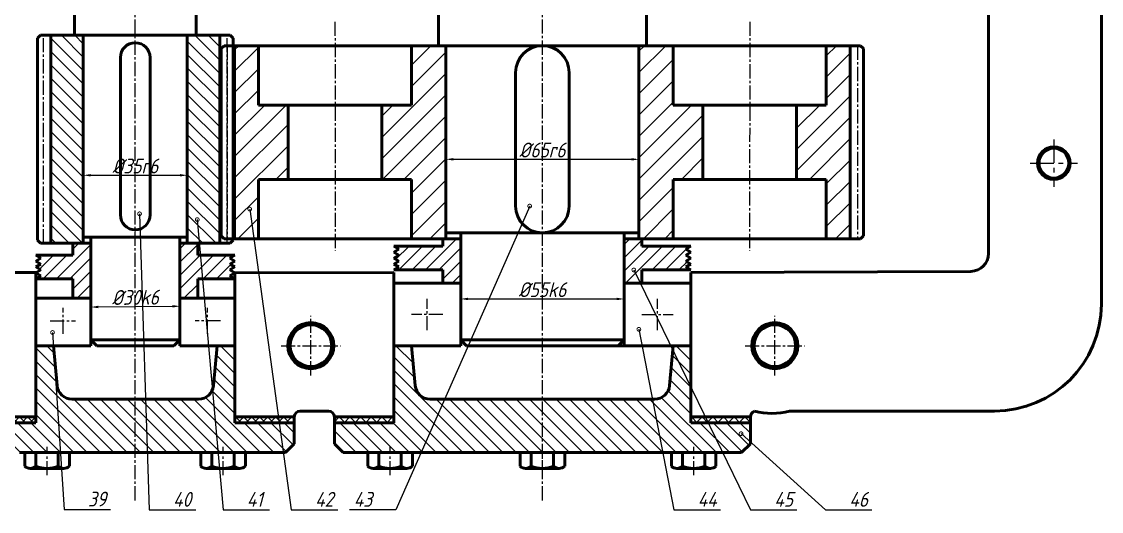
# Model space of a CAD drawing. Header units: millimetres. Extents: x 0 to 3756, y 0 to 2107.
# Drawn here: x 2728.8 to 3092.2, y 1250.8 to 1415.7 of the extents above; entities that cross this region are included whole.
import ezdxf
from ezdxf import colors
from ezdxf.entities.mleader import LeaderData, LeaderLine
from ezdxf.math import Vec2, Vec3

# ---------------------------------------------------------------- set-up
doc = ezdxf.new("R2010")
doc.units = ezdxf.units.MM
doc.header["$LTSCALE"] = 0.25
doc.linetypes.add('CENTER', pattern=[50.8, 31.75, -6.35, 6.35, -6.35])
doc.linetypes.add('CENTER2', pattern=[28.575, 19.05, -3.175, 3.175, -3.175])
for name, color, linetype, lineweight in [('中心线', 7, 'CENTER', 25), ('点划线', 7, 'CENTER2', 25), ('粗实线', 7, 'Continuous', 50), ('细实线', 7, 'Continuous', 25)]:
    doc.layers.add(name, color=color, linetype=linetype, lineweight=lineweight)
doc.styles.add('gbeitc', font='gbeitc.shx', dxfattribs={"height": 5, "bigfont": 'gbcbig.shx'})
doc.dimstyles.new('ISO-25', dxfattribs={"dimtxt": 5, "dimasz": 2.1875, "dimexe": 1.25, "dimexo": 0.625, "dimtad": 1, "dimtoh": 1, "dimdec": 3, "dimdsep": 46, "dimtxsty": 'gbeitc', "dimcen": 2.5, "dimadec": 0, "dimazin": 0, "dimtfac": 1, "dimtdec": 3, "dimtmove": 0, "dimatfit": 3, "dimfxl": 1, "dimarcsym": 0})

# ---------------------------------------------------------------- blocks, each defined once
blk = doc.blocks.new('*D49')
at = {"layer": 'Defpoints', "color": 0, "transparency": 16777216}
for p in [(2936.59, 1369.33), (2871.59, 1344.58), (2936.59, 1344.58)]:
    blk.add_point(p, dxfattribs=at)
at = {"layer": '细实线', "color": 0, "lineweight": -2, "transparency": 16777216}
for p, q in [((2871.59, 1345.21), (2871.59, 1370.58)), ((2936.59, 1345.21), (2936.59, 1370.58)), ((2874.09, 1369.33), (2934.09, 1369.33))]:
    blk.add_line(p, q, dxfattribs=at)
at = {"layer": '细实线', "color": 0, "transparency": 16777216}
for points in [[(2874.09, 1369.74), (2874.09, 1368.91), (2871.59, 1369.33)], [(2934.09, 1369.74), (2934.09, 1368.91), (2936.59, 1369.33)]]:
    blk.add_solid(points, dxfattribs=at)
at = {"layer": '细实线', "color": 0, "transparency": 16777216, "insert": (2904.09, 1372.45), "char_height": 5, "attachment_point": 5, "style": 'gbeitc'}
blk.add_mtext('%%C65r6', dxfattribs=at)
blk = doc.blocks.new('*D50')
at = {"layer": 'Defpoints', "color": 0, "transparency": 16777216}
for p in [(2876.59, 1327.58), (2931.59, 1327.58), (2931.59, 1322.31)]:
    blk.add_point(p, dxfattribs=at)
at = {"layer": '细实线', "color": 0, "lineweight": -2, "transparency": 16777216}
for p, q in [((2876.59, 1326.96), (2876.59, 1321.06)), ((2931.59, 1326.96), (2931.59, 1321.06)), ((2879.09, 1322.31), (2929.09, 1322.31))]:
    blk.add_line(p, q, dxfattribs=at)
at = {"layer": '细实线', "color": 0, "transparency": 16777216}
for points in [[(2879.09, 1322.73), (2879.09, 1321.9), (2876.59, 1322.31)], [(2929.09, 1322.73), (2929.09, 1321.9), (2931.59, 1322.31)]]:
    blk.add_solid(points, dxfattribs=at)
at = {"layer": '细实线', "color": 0, "transparency": 16777216, "insert": (2904.09, 1325.44), "char_height": 5, "attachment_point": 5, "style": 'gbeitc'}
blk.add_mtext('%%C55k6', dxfattribs=at)
blk = doc.blocks.new('*D51')
at = {"layer": 'Defpoints', "color": 0, "transparency": 16777216}
for p in [(2752.09, 1322.31), (2782.09, 1322.58), (2782.12, 1319.86)]:
    blk.add_point(p, dxfattribs=at)
at = {"layer": '细实线', "color": 0, "lineweight": -2, "transparency": 16777216}
for p, q in [((2752.1, 1321.69), (2752.13, 1318.34)), ((2754.62, 1319.61), (2779.62, 1319.84)), ((2782.1, 1321.96), (2782.13, 1318.61))]:
    blk.add_line(p, q, dxfattribs=at)
at = {"layer": '细实线', "color": 0, "transparency": 16777216}
for points in [[(2754.61, 1320.03), (2754.62, 1319.2), (2752.12, 1319.59)], [(2779.61, 1320.26), (2779.62, 1319.42), (2782.12, 1319.86)]]:
    blk.add_solid(points, dxfattribs=at)
at = {"layer": '细实线', "color": 0, "transparency": 16777216, "insert": (2767.09, 1322.85), "char_height": 5, "attachment_point": 5, "rotation": 0.5183, "style": 'gbeitc'}
blk.add_mtext('%%C30k6', dxfattribs=at)
blk = doc.blocks.new('*D52')
at = {"layer": 'Defpoints', "color": 0, "transparency": 16777216}
for p in [(2784.59, 1363.95), (2749.59, 1343.08), (2784.59, 1343.08)]:
    blk.add_point(p, dxfattribs=at)
at = {"layer": '细实线', "color": 0, "lineweight": -2, "transparency": 16777216}
for p, q in [((2749.59, 1343.71), (2749.59, 1365.2)), ((2752.09, 1363.95), (2782.09, 1363.95)), ((2784.59, 1343.71), (2784.59, 1365.2))]:
    blk.add_line(p, q, dxfattribs=at)
at = {"layer": '细实线', "color": 0, "transparency": 16777216}
for points in [[(2752.09, 1364.37), (2752.09, 1363.54), (2749.59, 1363.95)], [(2782.09, 1364.37), (2782.09, 1363.54), (2784.59, 1363.95)]]:
    blk.add_solid(points, dxfattribs=at)
at = {"layer": '细实线', "color": 0, "transparency": 16777216, "insert": (2767.09, 1367.08), "char_height": 5, "attachment_point": 5, "style": 'gbeitc'}
blk.add_mtext('%%C35r6', dxfattribs=at)
blk = doc.blocks.new('_DotSmall')
at = {"color": 0, "linetype": 'ByBlock', "const_width": 0.5}
blk.add_lwpolyline([(-0.0625, 0, 1), (0.0625, 0, 1)], format="xyb", close=True, dxfattribs=at)

msp = doc.modelspace()

# ---------------------------------------------------------------- hatches: boundary and pattern name
at = {"layer": '点划线'}
h = msp.add_hatch(dxfattribs=at)
h.set_pattern_fill('ANSI31', color=256, angle=180)
h.set_pattern_definition([(225, (184.815, 277.62), (2.245064, -2.245064), [])])
h.paths.add_polyline_path([(2876.5918, 1342.5847), (2871.5918, 1342.5847), (2870.5918, 1342.5847), (2870.5918, 1340.0847), (2854.0894, 1340.0847), (2855.8194, 1339.0847), (2854.0894, 1338.0847), (2855.8194, 1337.0847), (2854.0894, 1336.0847), (2855.8194, 1335.0847), (2854.0894, 1334.0847), (2855.8194, 1333.0847), (2854.0894, 1332.0847), (2870.5918, 1332.0847), (2870.5918, 1327.5847), (2876.5918, 1327.5847)])
h.paths.add_polyline_path([(2954.0942, 1336.0847), (2952.3642, 1337.0847), (2954.0942, 1338.0847), (2952.3642, 1339.0847), (2954.0942, 1340.0847), (2937.5918, 1340.0847), (2937.5918, 1342.5847), (2936.5918, 1342.5847), (2931.5918, 1342.5847), (2931.5918, 1327.5847), (2937.5918, 1327.5847), (2937.5918, 1332.0847), (2954.0942, 1332.0847), (2952.3642, 1333.0847), (2954.0942, 1334.0847), (2952.3642, 1335.0847)])
h.paths.add_polyline_path([(2876.5918, 1482.0847), (2870.5918, 1482.0847), (2870.5918, 1478.1774), (2854.0712, 1478.1774), (2855.8012, 1477.1774), (2854.0712, 1476.1774), (2855.8012, 1475.1774), (2854.0712, 1474.1774), (2855.8012, 1473.1774), (2854.0712, 1472.1774), (2855.8012, 1471.1774), (2854.0712, 1470.1774), (2870.5918, 1470.1774), (2870.5918, 1461.5847), (2876.5918, 1461.5847)])
h.paths.add_polyline_path([(2952.3823, 1475.1774), (2954.1123, 1476.1774), (2952.3823, 1477.1774), (2954.1123, 1478.1774), (2937.5918, 1478.1774), (2937.5918, 1482.0847), (2931.5918, 1482.0847), (2931.5918, 1461.5847), (2937.5918, 1461.5847), (2937.5918, 1470.1774), (2954.1123, 1470.1774), (2952.3823, 1471.1774), (2954.1123, 1472.1774), (2952.3823, 1473.1774), (2954.1123, 1474.1774)])
at = {"layer": '细实线'}
h = msp.add_hatch(dxfattribs=at)
h.set_pattern_fill('ANSI31', color=256, angle=90)
h.set_pattern_definition([(135, (4085.9597, -1303.758), (-2.245064, -2.245064), [])])
h.paths.add_polyline_path([(2740.7867, 1293.142), (2739.5918, 1306.5847), (2733.5918, 1306.5847), (2733.5918, 1290.5847), (2733.5918, 1282.5847), (2733.5918, 1280.5847), (2713.5918, 1280.5847), (2713.5918, 1273.5847), (2716.5918, 1270.5847), (2719.0918, 1270.5847), (2728.0918, 1270.5847), (2735.5918, 1270.5847), (2737.0649, 1270.5847), (2767.0918, 1270.5847), (2767.0918, 1288.5847), (2745.767, 1288.5847, -0.3884789)])
h.paths.add_polyline_path([(2788.4165, 1288.5847), (2767.0918, 1288.5847), (2767.0918, 1270.5847), (2797.1187, 1270.5847), (2804.6242, 1270.5847), (2806.0918, 1270.5847), (2815.0918, 1270.5847), (2817.5918, 1270.5847), (2820.5918, 1273.5847), (2820.5918, 1280.5847), (2800.5918, 1280.5847), (2800.5918, 1282.5847), (2800.5918, 1290.5847), (2800.5918, 1306.5847), (2794.5918, 1306.5847), (2793.3969, 1293.142, -0.3884789)])
h.paths.add_polyline_path([(2737.0649, 1539.0847), (2729.5593, 1539.0847), (2728.0918, 1539.0847), (2719.0918, 1539.0847), (2716.5918, 1539.0847), (2713.5918, 1536.0847), (2713.5918, 1529.0847), (2733.5918, 1529.0847), (2733.5918, 1527.0847), (2733.5918, 1519.0847), (2733.5918, 1503.0847), (2739.5918, 1503.0847), (2740.7867, 1516.5274, -0.3884789), (2745.767, 1521.0847), (2767.0918, 1521.0847), (2767.0918, 1539.0847)])
h.paths.add_polyline_path([(2767.0918, 1539.0847), (2767.0918, 1521.0847), (2788.4165, 1521.0847, -0.3884789), (2793.3969, 1516.5274), (2794.5918, 1503.0847), (2800.5918, 1503.0847), (2800.5918, 1519.0847), (2800.5918, 1527.0847), (2800.5918, 1529.0847), (2820.5918, 1529.0847), (2820.5918, 1536.0847), (2817.5918, 1539.0847), (2815.0918, 1539.0847), (2806.0918, 1539.0847), (2798.5918, 1539.0847), (2797.1187, 1539.0847)])
h = msp.add_hatch(dxfattribs=at)
h.set_pattern_fill('ANSI31', color=256, angle=90)
h.set_pattern_definition([(135, (3866.645, -1303.758), (-2.245064, -2.245064), [])])
h.paths.add_polyline_path([(2866.267, 1288.5847, -0.3884789), (2861.2867, 1293.142), (2860.0918, 1306.5847), (2854.0918, 1306.5847), (2854.0918, 1290.5847), (2854.0918, 1282.5847), (2854.0918, 1280.5847), (2834.0918, 1280.5847), (2834.0918, 1273.5847), (2837.0918, 1270.5847), (2839.5918, 1270.5847), (2904.0918, 1270.5847), (2904.0918, 1288.5847)])
h.paths.add_polyline_path([(2904.0918, 1288.5847), (2904.0918, 1270.5847), (2968.5918, 1270.5847), (2971.0918, 1270.5847), (2974.0918, 1273.5847), (2974.0918, 1280.5847), (2954.0918, 1280.5847), (2954.0918, 1282.5847), (2954.0918, 1290.5847), (2954.0918, 1306.5847), (2948.0918, 1306.5847), (2946.8969, 1293.142, -0.3884789), (2941.9165, 1288.5847)])
h.paths.add_polyline_path([(2859.0918, 1536.0847, -0.41421356), (2856.0918, 1539.0847), (2850.0593, 1539.0847), (2848.5918, 1539.0847), (2839.5918, 1539.0847), (2837.0918, 1539.0847), (2834.0918, 1536.0847), (2834.0918, 1529.0847), (2854.0918, 1529.0847), (2854.0918, 1527.0847), (2854.0918, 1519.0847), (2854.0918, 1503.0847), (2860.0918, 1503.0847), (2861.2867, 1516.5274, -0.3884789), (2866.267, 1521.0847), (2873.0918, 1521.0847), (2877.9995, 1521.0847), (2877.9995, 1524.9708), (2872.9995, 1525.5847), (2872.9995, 1531.5847), (2877.9995, 1532.1986), (2877.9995, 1536.0847), (2873.0918, 1536.0847)])
h.paths.add_polyline_path([(2935.0918, 1536.0847), (2930.1841, 1536.0847), (2930.1841, 1532.1986), (2935.1841, 1531.5847), (2935.1841, 1525.5847), (2930.1841, 1524.9708), (2930.1841, 1521.0847), (2935.0918, 1521.0847), (2941.9165, 1521.0847, -0.3884789), (2946.8969, 1516.5274), (2948.0918, 1503.0847), (2954.0918, 1503.0847), (2954.0918, 1519.0847), (2954.0918, 1527.0847), (2954.0918, 1529.0847), (2974.0918, 1529.0847), (2974.0918, 1536.0847), (2971.0918, 1539.0847), (2968.5918, 1539.0847), (2959.5918, 1539.0847), (2952.0918, 1539.0847, -0.41421356), (2949.0918, 1536.0847)])
h = msp.add_hatch(dxfattribs=at)
h.set_pattern_fill('ANSI37', color=256, scale=0.6, angle=180)
h.set_pattern_definition([(225, (4085.9597, -1303.7581), (1.3470384, -1.3470384), []), (315, (4085.9597, -1303.7581), (1.3470384, 1.3470384), [])])
h.paths.add_polyline_path([(2713.5918, 1282.5847), (2713.5918, 1280.5847), (2733.5918, 1280.5847), (2733.5918, 1282.5847)])
h.paths.add_polyline_path([(2820.5918, 1280.5847), (2820.5918, 1282.5847), (2800.5918, 1282.5847), (2800.5918, 1280.5847)])
h.paths.add_polyline_path([(2713.5918, 1529.0847), (2713.5918, 1527.0847), (2733.5918, 1527.0847), (2733.5918, 1529.0847)])
h.paths.add_polyline_path([(2820.5918, 1527.0847), (2820.5918, 1529.0847), (2800.5918, 1529.0847), (2800.5918, 1527.0847)])
h = msp.add_hatch(dxfattribs=at)
h.set_pattern_fill('ANSI37', color=256, scale=0.8, angle=180)
h.set_pattern_definition([(225, (3866.645, -1303.758), (1.7960512, -1.7960512), []), (315, (3866.645, -1303.758), (1.7960512, 1.7960512), [])])
h.paths.add_polyline_path([(2834.0918, 1282.5847), (2834.0918, 1280.5847), (2854.0918, 1280.5847), (2854.0918, 1282.5847)])
h.paths.add_polyline_path([(2954.0918, 1282.5847), (2954.0918, 1280.5847), (2974.0918, 1280.5847), (2974.0918, 1282.5847)])
h.paths.add_polyline_path([(2834.0918, 1529.0847), (2834.0918, 1527.0847), (2854.0918, 1527.0847), (2854.0918, 1529.0847)])
h.paths.add_polyline_path([(2974.0918, 1527.0847), (2974.0918, 1529.0847), (2954.0918, 1529.0847), (2954.0918, 1527.0847)])
h = msp.add_hatch(dxfattribs=at)
h.set_pattern_fill('ANSI31', color=256, angle=180)
h.set_pattern_definition([(225, (4085.9597, -1303.758), (2.245064, -2.245064), [])])
h.paths.add_polyline_path([(2733.5918, 1337.0847), (2735.3218, 1336.0847), (2733.5918, 1335.0847), (2735.3218, 1334.0847), (2733.5918, 1333.0847), (2735.3218, 1332.0847), (2733.5918, 1331.0847), (2735.3218, 1330.0847), (2733.5918, 1329.0847), (2746.0918, 1329.0847), (2746.0918, 1322.5847), (2752.0918, 1322.5847), (2752.0918, 1341.0847), (2746.0918, 1341.0847), (2746.0918, 1337.0847)])
h.paths.add_polyline_path([(2746.0918, 1472.5847), (2746.0918, 1463.5847), (2752.0918, 1463.5847), (2752.0918, 1487.0847), (2746.0918, 1487.0847), (2746.0918, 1480.5847), (2733.5918, 1480.5847), (2735.3218, 1479.5847), (2733.5918, 1478.5847), (2735.3218, 1477.5847), (2733.5918, 1476.5847), (2735.3218, 1475.5847), (2733.5918, 1474.5847), (2735.3218, 1473.5847), (2733.5918, 1472.5847)])
h.paths.add_polyline_path([(2788.0918, 1329.0847), (2800.5918, 1329.0847), (2798.8618, 1330.0847), (2800.5918, 1331.0847), (2798.8618, 1332.0847), (2800.5918, 1333.0847), (2798.8618, 1334.0847), (2800.5918, 1335.0847), (2798.8618, 1336.0847), (2800.5918, 1337.0847), (2788.0918, 1337.0847), (2788.0918, 1341.0847), (2782.0918, 1341.0847), (2782.0918, 1322.5847), (2788.0918, 1322.5847)])
h.paths.add_polyline_path([(2782.0918, 1463.5847), (2788.0918, 1463.5847), (2788.0918, 1472.5847), (2800.5918, 1472.5847), (2798.8618, 1473.5847), (2800.5918, 1474.5847), (2798.8618, 1475.5847), (2800.5918, 1476.5847), (2798.8618, 1477.5847), (2800.5918, 1478.5847), (2798.8618, 1479.5847), (2800.5918, 1480.5847), (2788.0918, 1480.5847), (2788.0918, 1487.0847), (2782.0918, 1487.0847)])
h = msp.add_hatch(dxfattribs=at)
h.set_pattern_fill('ANSI31', color=256, angle=90)
h.set_pattern_definition([(135, (184.815, 277.62), (-2.245064, -2.245064), [])])
h.paths.add_polyline_path([(2795.4968, 1411.0847), (2784.5918, 1411.0847), (2784.5918, 1341.0847), (2795.4968, 1341.0847)])
h.paths.add_polyline_path([(2749.5918, 1411.0847), (2738.6868, 1411.0847), (2738.6868, 1341.0847), (2749.5918, 1341.0847)])
h = msp.add_hatch(dxfattribs=at)
h.set_pattern_fill('ANSI31', color=256, scale=1.6, angle=180)
h.set_pattern_definition([(225, (184.815, 277.62), (3.5921024, -3.5921024), [])])
h.paths.add_polyline_path([(2818.5305, 1387.5847), (2808.5305, 1387.5847), (2808.5305, 1407.5847), (2800.4968, 1407.5847), (2800.4968, 1342.5847), (2808.5305, 1342.5847), (2808.5305, 1362.5847), (2818.5305, 1362.5847), (2818.5305, 1375.0847)])
h.paths.add_polyline_path([(2871.5918, 1407.5847), (2869.0918, 1407.5847), (2860.0581, 1407.5847), (2860.0581, 1387.5847), (2850.0581, 1387.5847), (2850.0581, 1375.0847), (2850.0581, 1362.5847), (2860.0581, 1362.5847), (2860.0581, 1342.5847), (2871.5918, 1342.5847)])
h.paths.add_polyline_path([(2958.1255, 1375.0847), (2958.1255, 1387.5847), (2948.1255, 1387.5847), (2948.1255, 1407.5847), (2939.0918, 1407.5847), (2936.5918, 1407.5847), (2936.5918, 1342.5847), (2948.1255, 1342.5847), (2948.1255, 1362.5847), (2958.1255, 1362.5847)])
h.paths.add_polyline_path([(3007.6868, 1407.5847), (2999.6531, 1407.5847), (2999.6531, 1387.5847), (2989.6531, 1387.5847), (2989.6531, 1375.0847), (2989.6531, 1362.5847), (2999.6531, 1362.5847), (2999.6531, 1342.5847), (3007.6868, 1342.5847)])

# ---------------------------------------------------------------- linework, layer by layer
at = {"layer": '中心线'}
for p, q in [((3076.2259, 1376.0354), (3076.2259, 1360.0354)), ((3068.2259, 1368.0354), (3084.2259, 1368.0354))]:
    msp.add_line(p, q, dxfattribs=at)
at = {"layer": '点划线'}
for p, q in [((2904.0918, 1254.4958), (2904.0918, 1691.4997)), ((2767.0918, 1254.4958), (2767.0918, 1556.6568)), ((2834.2943, 1415.6447), (2834.3661, 1338.5214)), ((2834.2943, 1415.6447), (2834.3661, 1338.5214)), ((2973.8893, 1415.6447), (2973.8174, 1338.5214)), ((2973.8893, 1415.6447), (2973.8174, 1338.5214)), ((2736.1868, 1341.0847), (2736.1868, 1411.0847)), ((2797.9968, 1341.0847), (2797.9968, 1411.0847)), ((2797.9968, 1407.5847), (2797.9968, 1342.5847)), ((3010.1868, 1407.5847), (3010.1868, 1342.5847)), ((2742.8418, 1310.6044), (2742.8418, 1319.3058)), ((2791.3418, 1310.6044), (2791.3418, 1319.3058)), ((2865.3418, 1311.8114), (2865.3418, 1322.358)), ((2942.8418, 1311.8114), (2942.8418, 1322.358)), ((2826.1785, 1296.5847), (2826.1785, 1316.5847)), ((2870.6151, 1317.0847), (2860.0685, 1317.0847)), ((2937.5685, 1317.0847), (2948.1151, 1317.0847)), ((2982.3286, 1296.5847), (2982.3286, 1316.5847)), ((2738.4455, 1314.9551), (2746.918, 1314.9551)), ((2795.738, 1314.9551), (2787.2655, 1314.9551)), ((2816.1785, 1306.5847), (2836.1785, 1306.5847)), ((2972.3286, 1306.5847), (2992.3286, 1306.5847)), ((2737.3933, 1262.9759), (2737.3933, 1272.5371)), ((2796.6173, 1262.9759), (2796.6173, 1272.5371)), ((2852.8234, 1262.9759), (2852.8234, 1272.5371)), ((2904.0918, 1262.9759), (2904.0918, 1272.5371)), ((2955.0142, 1262.9759), (2955.0142, 1272.5371))]:
    msp.add_line(p, q, dxfattribs=at)
at = {"layer": '粗实线'}
for p, q in [((3092.2259, 1320.5847), (3092.2259, 1489.0847)), ((3054.2259, 1472.4333), (3054.2259, 1337.6073)), ((2746.5918, 1411.0847), (2746.5918, 1423.5847)), ((2787.5918, 1423.5847), (2787.5918, 1411.0847)), ((2869.0918, 1407.5847), (2869.0918, 1422.5847)), ((2939.0918, 1407.5847), (2939.0918, 1422.5847)), ((2734.1868, 1410.0847), (2735.1868, 1411.0847)), ((2734.1868, 1342.0847), (2734.1868, 1410.0847)), ((2735.1868, 1411.0847), (2749.5918, 1411.0847)), ((2738.6868, 1341.0847), (2738.6868, 1411.0847)), ((2767.0918, 1411.0847), (2746.5918, 1411.0847)), ((2749.5918, 1343.0847), (2749.5918, 1411.0847)), ((2749.5918, 1411.0847), (2784.5918, 1411.0847)), ((2749.5918, 1411.0847), (2749.5918, 1341.0847)), ((2767.0918, 1411.0847), (2787.5918, 1411.0847)), ((2784.5918, 1343.0847), (2784.5918, 1411.0847)), ((2784.5918, 1411.0847), (2784.5918, 1341.0847)), ((2798.9968, 1411.0847), (2784.5918, 1411.0847)), ((2795.4968, 1341.0847), (2795.4968, 1411.0847)), ((2799.9968, 1410.0847), (2798.9968, 1411.0847)), ((2799.9968, 1342.0847), (2799.9968, 1410.0847)), ((2795.9968, 1406.5847), (2796.9968, 1407.5847)), ((2795.9968, 1406.5847), (2795.9968, 1343.5847)), ((2796.9968, 1407.5847), (2869.0918, 1407.5847)), ((2800.4968, 1407.5847), (2800.4968, 1342.5847)), ((2808.5305, 1407.5847), (2808.5305, 1387.5847)), ((2860.0581, 1407.5847), (2860.0581, 1387.5847)), ((2869.0918, 1407.5847), (2871.5918, 1407.5847)), ((2871.5918, 1344.5847), (2871.5918, 1407.5847)), ((2871.5918, 1407.5847), (2936.5918, 1407.5847)), ((2871.5918, 1407.5847), (2871.5918, 1342.5847)), ((2936.5918, 1344.5847), (2936.5918, 1407.5847)), ((2939.0918, 1407.5847), (2936.5918, 1407.5847)), ((2936.5918, 1407.5847), (2936.5918, 1342.5847)), ((3011.1868, 1407.5847), (2939.0918, 1407.5847)), ((2948.1255, 1407.5847), (2948.1255, 1387.5847)), ((2999.6531, 1407.5847), (2999.6531, 1387.5847)), ((3007.6868, 1407.5847), (3007.6868, 1342.5847)), ((3012.1868, 1406.5847), (3011.1868, 1407.5847)), ((3012.1868, 1406.5847), (3012.1868, 1343.5847)), ((2762.0918, 1403.5847), (2762.0918, 1350.5847)), ((2772.0918, 1403.5847), (2772.0918, 1350.5847)), ((2895.0918, 1353.5847), (2895.0918, 1398.5847)), ((2913.0918, 1398.5847), (2913.0918, 1353.5847)), ((2808.5305, 1387.5847), (2818.5305, 1387.5847)), ((2818.5305, 1387.5847), (2818.5305, 1375.0847)), ((2850.0581, 1387.5847), (2818.5305, 1387.5847)), ((2860.0581, 1387.5847), (2850.0581, 1387.5847)), ((2850.0581, 1387.5847), (2850.0581, 1375.0847)), ((2948.1255, 1387.5847), (2958.1255, 1387.5847)), ((2958.1255, 1387.5847), (2958.1255, 1375.0847)), ((2958.1255, 1387.5847), (2989.6531, 1387.5847)), ((2999.6531, 1387.5847), (2989.6531, 1387.5847)), ((2989.6531, 1387.5847), (2989.6531, 1375.0847)), ((2818.5305, 1362.5847), (2818.5305, 1375.0847)), ((2850.0581, 1362.5847), (2850.0581, 1375.0847)), ((2958.1255, 1362.5847), (2958.1255, 1375.0847)), ((2989.6531, 1362.5847), (2989.6531, 1375.0847)), ((2808.5305, 1342.5847), (2808.5305, 1362.5847)), ((2808.5305, 1362.5847), (2818.5305, 1362.5847)), ((2850.0581, 1362.5847), (2818.5305, 1362.5847)), ((2860.0581, 1362.5847), (2850.0581, 1362.5847)), ((2860.0581, 1342.5847), (2860.0581, 1362.5847)), ((2948.1255, 1342.5847), (2948.1255, 1362.5847)), ((2948.1255, 1362.5847), (2958.1255, 1362.5847)), ((2958.1255, 1362.5847), (2989.6531, 1362.5847)), ((2999.6531, 1362.5847), (2989.6531, 1362.5847)), ((2999.6531, 1342.5847), (2999.6531, 1362.5847)), ((2904.0918, 1344.5847), (2871.5918, 1344.5847)), ((2876.5918, 1344.5847), (2876.5918, 1306.5847)), ((2904.0918, 1344.5847), (2936.5918, 1344.5847)), ((2931.5918, 1344.5847), (2931.5918, 1306.5847)), ((2734.1868, 1342.0847), (2735.1868, 1341.0847)), ((2749.5918, 1341.0847), (2735.1868, 1341.0847)), ((2746.0918, 1337.0847), (2746.0918, 1341.0847)), ((2746.0918, 1341.0847), (2752.0918, 1341.0847)), ((2767.0918, 1343.0847), (2749.5918, 1343.0847)), ((2752.0918, 1308.5847), (2752.0918, 1343.0847)), ((2752.0918, 1343.0847), (2767.0918, 1343.0847)), ((2782.0918, 1343.0847), (2767.0918, 1343.0847)), ((2767.0918, 1343.0847), (2784.5918, 1343.0847)), ((2782.0918, 1308.5847), (2782.0918, 1343.0847)), ((2788.0918, 1341.0847), (2782.0918, 1341.0847)), ((2784.5918, 1341.0847), (2798.9968, 1341.0847)), ((2788.0918, 1337.0847), (2788.0918, 1341.0847)), ((2795.9968, 1343.5847), (2796.9968, 1342.5847)), ((2871.5918, 1342.5847), (2796.9968, 1342.5847)), ((2799.9968, 1342.0847), (2798.9968, 1341.0847)), ((2870.5918, 1340.0847), (2870.5918, 1342.5847)), ((2871.5918, 1342.5847), (2876.5918, 1342.5847)), ((2936.5918, 1342.5847), (2931.5918, 1342.5847)), ((2936.5918, 1342.5847), (3011.1868, 1342.5847)), ((2937.5918, 1340.0847), (2937.5918, 1342.5847)), ((3012.1868, 1343.5847), (3011.1868, 1342.5847)), ((2870.5918, 1340.0847), (2854.0894, 1340.0847)), ((2854.0894, 1340.0847), (2855.8194, 1339.0847)), ((2855.8194, 1339.0847), (2854.0894, 1338.0847)), ((2854.0894, 1338.0847), (2855.8194, 1337.0847)), ((2937.5918, 1340.0847), (2954.0942, 1340.0847)), ((2954.0942, 1340.0847), (2952.3642, 1339.0847)), ((2952.3642, 1339.0847), (2954.0942, 1338.0847)), ((2954.0942, 1338.0847), (2952.3642, 1337.0847)), ((2746.0918, 1337.0847), (2733.5918, 1337.0847)), ((2733.5918, 1337.0847), (2735.3218, 1336.0847)), ((2735.3218, 1336.0847), (2733.5918, 1335.0847)), ((2733.5918, 1335.0847), (2735.3218, 1334.0847)), ((2735.3218, 1334.0847), (2733.5918, 1333.0847)), ((2788.0918, 1337.0847), (2800.5918, 1337.0847)), ((2800.5918, 1337.0847), (2798.8618, 1336.0847)), ((2798.8618, 1336.0847), (2800.5918, 1335.0847)), ((2800.5918, 1335.0847), (2798.8618, 1334.0847)), ((2798.8618, 1334.0847), (2800.5918, 1333.0847)), ((2855.8194, 1337.0847), (2854.0894, 1336.0847)), ((2854.0894, 1336.0847), (2855.8194, 1335.0847)), ((2855.8194, 1335.0847), (2854.0894, 1334.0847)), ((2854.0894, 1334.0847), (2855.8194, 1333.0847)), ((2952.3642, 1337.0847), (2954.0942, 1336.0847)), ((2954.0942, 1336.0847), (2952.3642, 1335.0847)), ((2952.3642, 1335.0847), (2954.0942, 1334.0847)), ((2954.0942, 1334.0847), (2952.3642, 1333.0847)), ((2691.0918, 1331.236), (2733.5918, 1331.236)), ((2733.5918, 1333.0847), (2735.3218, 1332.0847)), ((2735.3218, 1332.0847), (2733.5918, 1331.0847)), ((2733.5918, 1331.0847), (2735.3218, 1330.0847)), ((2733.5918, 1322.5847), (2733.5918, 1331.0847)), ((2735.3218, 1330.0847), (2733.5918, 1329.0847)), ((2800.5918, 1333.0847), (2798.8618, 1332.0847)), ((2798.8618, 1332.0847), (2800.5918, 1331.0847)), ((2800.5918, 1331.0847), (2798.8618, 1330.0847)), ((2798.8618, 1330.0847), (2800.5918, 1329.0847)), ((2800.5918, 1331.0847), (2854.0918, 1331.236)), ((2800.5918, 1322.5847), (2800.5918, 1331.0847)), ((2855.8194, 1333.0847), (2854.0894, 1332.0847)), ((2854.0894, 1332.0847), (2870.5918, 1332.0847)), ((2854.0918, 1322.5847), (2854.0918, 1331.236)), ((2870.5918, 1332.0847), (2870.5918, 1327.5847)), ((2937.5918, 1332.0847), (2937.5918, 1327.5847)), ((2954.0942, 1332.0847), (2937.5918, 1332.0847)), ((2952.3642, 1333.0847), (2954.0942, 1332.0847)), ((3048.2606, 1331.6074), (2954.0918, 1331.236)), ((2954.0918, 1322.5847), (2954.0918, 1331.236)), ((2733.5918, 1329.0847), (2746.0918, 1329.0847)), ((2746.0918, 1329.0847), (2746.0918, 1322.5847)), ((2800.5918, 1329.0847), (2788.0918, 1329.0847)), ((2788.0918, 1329.0847), (2788.0918, 1322.5847)), ((2854.0918, 1306.5847), (2854.0918, 1327.5847)), ((2854.0918, 1327.5847), (2876.5918, 1327.5847)), ((2954.0918, 1327.5847), (2931.5918, 1327.5847)), ((2937.5918, 1327.5847), (2931.5918, 1327.5847)), ((2954.0918, 1306.5847), (2954.0918, 1327.5847)), ((2733.5918, 1322.5847), (2733.5918, 1306.5847)), ((2733.5918, 1322.5847), (2752.0918, 1322.5847)), ((2800.5918, 1322.5847), (2782.0918, 1322.5847)), ((2800.5918, 1322.5847), (2800.5918, 1306.5847)), ((2854.0918, 1322.5847), (2854.0918, 1306.5847)), ((2954.0918, 1322.5847), (2954.0918, 1306.5847)), ((2752.0918, 1308.5847), (2752.0918, 1306.5847)), ((2752.0918, 1308.5847), (2754.0918, 1306.5847)), ((2752.0918, 1308.5847), (2782.0918, 1308.5847)), ((2782.0918, 1308.5847), (2780.0918, 1306.5847)), ((2782.0918, 1306.5847), (2782.0918, 1308.5847)), ((2878.5918, 1306.5847), (2876.5918, 1308.5847)), ((2876.5918, 1308.5847), (2904.0918, 1308.5847)), ((2931.5918, 1308.5847), (2904.0918, 1308.5847)), ((2929.5918, 1306.5847), (2931.5918, 1308.5847)), ((2733.5918, 1306.5847), (2752.0918, 1306.5847)), ((2733.5918, 1306.5847), (2733.5918, 1290.5847)), ((2740.7867, 1293.142), (2739.5918, 1306.5847)), ((2754.0918, 1306.5847), (2780.0918, 1306.5847)), ((2800.5918, 1306.5847), (2782.0918, 1306.5847)), ((2793.3969, 1293.142), (2794.5918, 1306.5847)), ((2800.5918, 1306.5847), (2800.5918, 1290.5847)), ((2854.0918, 1306.5847), (2876.5918, 1306.5847)), ((2854.0918, 1306.5847), (2854.0918, 1290.5847)), ((2860.0918, 1306.5847), (2854.0918, 1306.5847)), ((2861.2867, 1293.142), (2860.0918, 1306.5847)), ((2878.5918, 1306.5847), (2904.0918, 1306.5847)), ((2931.5918, 1306.5847), (2904.0918, 1306.5847)), ((2954.0918, 1306.5847), (2931.5918, 1306.5847)), ((2946.8969, 1293.142), (2948.0918, 1306.5847)), ((2954.0918, 1306.5847), (2954.0918, 1290.5847)), ((2733.5918, 1290.5847), (2733.5918, 1282.5847)), ((2800.5918, 1290.5847), (2800.5918, 1282.5847)), ((2854.0918, 1290.5847), (2854.0918, 1282.5847)), ((2954.0918, 1290.5847), (2954.0918, 1282.5847)), ((2745.767, 1288.5847), (2767.0918, 1288.5847)), ((2788.4165, 1288.5847), (2767.0918, 1288.5847)), ((2866.267, 1288.5847), (2904.0918, 1288.5847)), ((2941.9165, 1288.5847), (2904.0918, 1288.5847)), ((2832.0918, 1284.5847), (2822.5918, 1284.5847)), ((2987.2262, 1284.5847), (3056.2259, 1284.5847)), ((2713.5918, 1282.5847), (2733.5918, 1282.5847)), ((2733.5918, 1280.5847), (2713.5918, 1280.5847)), ((2733.5918, 1282.5847), (2733.5918, 1280.5847)), ((2820.5918, 1282.5847), (2800.5918, 1282.5847)), ((2800.5918, 1282.5847), (2800.5918, 1280.5847)), ((2800.5918, 1280.5847), (2820.5918, 1280.5847)), ((2820.5918, 1282.5847), (2820.5918, 1280.5847)), ((2820.5918, 1280.5847), (2820.5918, 1273.5847)), ((2834.0918, 1282.5847), (2854.0918, 1282.5847)), ((2834.0918, 1282.5847), (2834.0918, 1280.5847)), ((2834.0918, 1280.5847), (2834.0918, 1273.5847)), ((2854.0918, 1280.5847), (2834.0918, 1280.5847)), ((2854.0918, 1282.5847), (2854.0918, 1280.5847)), ((2974.0918, 1282.5847), (2954.0918, 1282.5847)), ((2954.0918, 1282.5847), (2954.0918, 1280.5847)), ((2954.0918, 1280.5847), (2974.0918, 1280.5847)), ((2974.0918, 1282.5847), (2974.0918, 1280.5847)), ((2974.0918, 1280.5847), (2974.0918, 1273.5847)), ((2820.5918, 1273.5847), (2817.5918, 1270.5847)), ((2834.0918, 1273.5847), (2837.0918, 1270.5847)), ((2974.0918, 1273.5847), (2971.0918, 1270.5847)), ((2728.0918, 1270.5847), (2735.5918, 1270.5847)), ((2737.0649, 1270.5847), (2729.5593, 1270.5847)), ((2729.8877, 1270.5847), (2729.8877, 1266.0619)), ((2733.6405, 1270.5847), (2733.6405, 1266.0619)), ((2767.0918, 1270.5847), (2737.0649, 1270.5847)), ((2741.1461, 1270.5847), (2741.1461, 1266.0619)), ((2744.8988, 1270.5847), (2744.8988, 1266.0619)), ((2767.0918, 1270.5847), (2797.1187, 1270.5847)), ((2789.1117, 1270.5847), (2789.1117, 1266.0619)), ((2792.8645, 1270.5847), (2792.8645, 1266.0619)), ((2797.1187, 1270.5847), (2804.6242, 1270.5847)), ((2806.0918, 1270.5847), (2798.5918, 1270.5847)), ((2800.3701, 1270.5847), (2800.3701, 1266.0619)), ((2804.1228, 1270.5847), (2804.1228, 1266.0619)), ((2815.0918, 1270.5847), (2806.0918, 1270.5847)), ((2817.5918, 1270.5847), (2815.0918, 1270.5847)), ((2837.0918, 1270.5847), (2839.5918, 1270.5847)), ((2839.5918, 1270.5847), (2904.0918, 1270.5847)), ((2845.3178, 1270.5847), (2845.3178, 1266.0619)), ((2849.0706, 1270.5847), (2849.0706, 1266.0619)), ((2856.5762, 1270.5847), (2856.5762, 1266.0619)), ((2860.329, 1270.5847), (2860.329, 1266.0619)), ((2896.5862, 1270.5847), (2896.5862, 1266.0619)), ((2900.339, 1270.5847), (2900.339, 1266.0619)), ((2968.5918, 1270.5847), (2904.0918, 1270.5847)), ((2907.8445, 1270.5847), (2907.8445, 1266.0619)), ((2911.5973, 1270.5847), (2911.5973, 1266.0619)), ((2947.5087, 1270.5847), (2947.5087, 1266.0619)), ((2951.2614, 1270.5847), (2951.2614, 1266.0619)), ((2958.767, 1270.5847), (2958.767, 1266.0619)), ((2962.5198, 1270.5847), (2962.5198, 1266.0619)), ((2971.0918, 1270.5847), (2968.5918, 1270.5847)), ((2743.0225, 1265.2847), (2731.7641, 1265.2847)), ((2802.2465, 1265.2847), (2790.9881, 1265.2847)), ((2858.4526, 1265.2847), (2847.1942, 1265.2847)), ((2909.7209, 1265.2847), (2898.4626, 1265.2847)), ((2960.6434, 1265.2847), (2949.385, 1265.2847))]:
    msp.add_line(p, q, dxfattribs=at)
for centre, radius in [((3076.2259, 1368.0354), 5.5), ((3076.2259, 1368.0354), 5), ((2826.1785, 1306.5847), 7.75), ((2826.1785, 1306.5847), 7), ((2982.3286, 1306.5847), 7.75), ((2982.3286, 1306.5847), 7)]:
    msp.add_circle(centre, radius, dxfattribs=at)
for centre, radius, start, end in [((2767.0918, 1403.5847), 5, 0, 180), ((2904.0918, 1398.5847), 9, 0, 180), ((2904.0918, 1353.5847), 9, 180, 0), ((2767.0918, 1350.5847), 5, 180, 0), ((3048.2259, 1337.6073), 6, 270.331562, 0), ((3056.2259, 1320.5847), 36, 270, 0), ((2745.767, 1293.5847), 5, 185.079608, 270), ((2788.4165, 1293.5847), 5, 270, 354.920392), ((2866.267, 1293.5847), 5, 185.079608, 270), ((2941.9165, 1293.5847), 5, 270, 354.920392), ((2822.5918, 1282.5847), 2, 90, 180), ((2832.0918, 1282.5847), 2, 0, 90), ((2976.0918, 1282.5847), 2, 107.30382, 180), ((2981.1914, 1306.5847), 22.8127, 255.544881, 285.339432), ((2731.7641, 1267.9383), 2.6536, 225, 315), ((2737.3933, 1274.7333), 9.4486, 246.598161, 293.401839), ((2743.0225, 1267.9383), 2.6536, 225, 315), ((2790.9881, 1267.9383), 2.6536, 225, 315), ((2796.6173, 1274.7333), 9.4486, 246.598161, 293.401839), ((2802.2465, 1267.9383), 2.6536, 225, 315), ((2847.1942, 1267.9383), 2.6536, 225, 315), ((2852.8234, 1274.7333), 9.4486, 246.598161, 293.401839), ((2858.4526, 1267.9383), 2.6536, 225, 315), ((2898.4626, 1267.9383), 2.6536, 225, 315), ((2904.0918, 1274.7333), 9.4486, 246.598161, 293.401839), ((2909.7209, 1267.9383), 2.6536, 225, 315), ((2949.385, 1267.9383), 2.6536, 225, 315), ((2955.0142, 1274.7333), 9.4486, 246.598161, 293.401839), ((2960.6434, 1267.9383), 2.6536, 225, 315)]:
    msp.add_arc(centre, radius, start, end, dxfattribs=at)

# ---------------------------------------------------------------- dimensions: what is measured, and where the dimension line sits
at = {"layer": '细实线'}
for base, p1, p2, text, picture, middle in [((2936.5918, 1369.3275), (2871.5918, 1344.5847), (2936.5918, 1344.5847), '%%C<>r6', '*D49', (2904.0918, 1372.4525)), ((2784.5918, 1363.9522), (2749.5918, 1343.0847), (2784.5918, 1343.0847), '%%C<>r6', '*D52', (2767.0918, 1367.0772)), ((2931.5918, 1322.3133), (2876.5918, 1327.5847), (2931.5918, 1327.5847), '%%C<>k6', '*D50', (2904.0918, 1325.4383))]:
    dim = msp.add_linear_dim(base=base, p1=p1, p2=p2, text=text, dimstyle='ISO-25', override={"dimasz": 2.5, "dimdec": 2, "dimtdec": 2}, dxfattribs=at)
    dim.commit()
    dim.dimension.update_dxf_attribs({"geometry": picture, "text_midpoint": middle})
dim = msp.add_aligned_dim(p1=(2752.0918, 1322.3133), p2=(2782.0918, 1322.5847), distance=-2.7214, text='%%C<>k6', dimstyle='ISO-25', override={"dimasz": 2.5, "dimdec": 2, "dimtdec": 2}, dxfattribs=at)
dim.commit()
dim.dimension.update_dxf_attribs({"geometry": '*D51', "text_midpoint": (2767.0881, 1322.8525)})

# ---------------------------------------------------------------- leaders
ml = msp.add_multileader_mtext('Standard')
ml.set_content('42', color=256, style='gbeitc')
ml.set_leader_properties()
ml.set_arrow_properties(name='DOTSMALL')
ml.build(insert=Vec2(0, 0))
ml.multileader.update_dxf_attribs({"text_left_attachment_type": 5, "text_right_attachment_type": 5, "dogleg_length": 6, "arrow_head_size": 2.5})
ctx = ml.context
ctx.base_point, ctx.char_height, ctx.arrow_head_size, ctx.plane_origin = Vec3(2825.5973, 1251.3497), 5, 2.5, Vec3(2805.6, 1352.5847)
ctx.left_attachment, ctx.right_attachment = 5, 5
notes = []
notes.append((ctx, [(0, (1, 1, 0), (2819.5973, 1251.3497), (1, 0), 6, [(0, [(2805.6, 1352.5847)], 0, [])])]))
ctx.mtext.insert, ctx.mtext.flow_direction = Vec3(2827.5973, 1257.3497), 5
ml = msp.add_multileader_mtext('Standard')
ml.set_content('43', color=256, style='gbeitc')
ml.set_leader_properties()
ml.set_arrow_properties(name='DOTSMALL')
ml.build(insert=Vec2(0, 0))
ml.multileader.update_dxf_attribs({"text_left_attachment_type": 5, "text_right_attachment_type": 5, "dogleg_length": 6, "arrow_head_size": 2.5})
ctx = ml.context
ctx.base_point, ctx.char_height, ctx.arrow_head_size, ctx.plane_origin = Vec3(2839.1706, 1251.3497), 5, 2.5, Vec3(2899.8176, 1353.5847)
ctx.left_attachment, ctx.right_attachment, ctx.text_align_type = 5, 5, 2
notes.append((ctx, [(0, (1, 1, 0), (2854.7956, 1251.3497), (-1, 0), 6, [(0, [(2899.8176, 1353.5847)], 0, [])])]))
ctx.mtext.insert, ctx.mtext.alignment, ctx.mtext.flow_direction = Vec3(2846.7956, 1257.3497), 3, 5
ml = msp.add_multileader_mtext('Standard')
ml.set_content('40', color=256, style='gbeitc')
ml.set_leader_properties()
ml.set_arrow_properties(name='DOTSMALL')
ml.build(insert=Vec2(0, 0))
ml.multileader.update_dxf_attribs({"text_left_attachment_type": 5, "text_right_attachment_type": 5, "dogleg_length": 6, "arrow_head_size": 2.5})
ctx = ml.context
ctx.base_point, ctx.char_height, ctx.arrow_head_size, ctx.plane_origin = Vec3(2777.7796, 1251.3497), 5, 2.5, Vec3(2768.5232, 1350.994)
ctx.left_attachment, ctx.right_attachment = 5, 5
notes.append((ctx, [(0, (1, 1, 0), (2771.7796, 1251.3497), (1, 0), 6, [(0, [(2768.5232, 1350.994)], 0, [])])]))
ctx.mtext.insert, ctx.mtext.flow_direction = Vec3(2779.7796, 1257.3497), 5
ml = msp.add_multileader_mtext('Standard')
ml.set_content('41', color=256, style='gbeitc')
ml.set_leader_properties()
ml.set_arrow_properties(name='DOTSMALL')
ml.build(insert=Vec2(0, 0))
ml.multileader.update_dxf_attribs({"text_left_attachment_type": 5, "text_right_attachment_type": 5, "dogleg_length": 6, "arrow_head_size": 2.5})
ctx = ml.context
ctx.base_point, ctx.char_height, ctx.arrow_head_size, ctx.plane_origin = Vec3(2802.6173, 1251.3497), 5, 2.5, Vec3(2787.9546, 1349.0399)
ctx.left_attachment, ctx.right_attachment = 5, 5
notes.append((ctx, [(0, (1, 1, 0), (2796.6173, 1251.3497), (1, 0), 6, [(0, [(2787.9546, 1349.0399)], 0, [])])]))
ctx.mtext.insert, ctx.mtext.flow_direction = Vec3(2804.6173, 1257.3497), 5
ml = msp.add_multileader_mtext('Standard')
ml.set_content('45', color=256, style='gbeitc')
ml.set_leader_properties()
ml.set_arrow_properties(name='DOTSMALL')
ml.build(insert=Vec2(0, 0))
ml.multileader.update_dxf_attribs({"text_left_attachment_type": 5, "text_right_attachment_type": 5, "dogleg_length": 6, "arrow_head_size": 2.5})
ctx = ml.context
ctx.base_point, ctx.char_height, ctx.arrow_head_size, ctx.plane_origin = Vec3(2980.1177, 1251.3497), 5, 2.5, Vec3(2934.8631, 1332.0847)
ctx.left_attachment, ctx.right_attachment = 5, 5
notes.append((ctx, [(0, (1, 1, 0), (2974.1177, 1251.3497), (1, 0), 6, [(0, [(2934.8631, 1332.0847)], 0, [])])]))
ctx.mtext.insert, ctx.mtext.flow_direction = Vec3(2982.1177, 1257.3497), 5
ml = msp.add_multileader_mtext('Standard')
ml.set_content('44', color=256, style='gbeitc')
ml.set_leader_properties()
ml.set_arrow_properties(name='DOTSMALL')
ml.build(insert=Vec2(0, 0))
ml.multileader.update_dxf_attribs({"text_left_attachment_type": 5, "text_right_attachment_type": 5, "dogleg_length": 6, "arrow_head_size": 2.5})
ctx = ml.context
ctx.base_point, ctx.char_height, ctx.arrow_head_size, ctx.plane_origin = Vec3(2954.3414, 1251.3497), 5, 2.5, Vec3(2936.5597, 1312.1048)
ctx.left_attachment, ctx.right_attachment = 5, 5
notes.append((ctx, [(0, (1, 1, 0), (2948.3414, 1251.3497), (1, 0), 6, [(0, [(2936.5597, 1312.1048)], 0, [])])]))
ctx.mtext.insert, ctx.mtext.flow_direction = Vec3(2956.3414, 1257.3497), 5
ml = msp.add_multileader_mtext('Standard')
ml.set_content('39', color=256, style='gbeitc')
ml.set_leader_properties()
ml.set_arrow_properties(name='DOTSMALL')
ml.build(insert=Vec2(0, 0))
ml.multileader.update_dxf_attribs({"text_left_attachment_type": 5, "text_right_attachment_type": 5, "dogleg_length": 6, "arrow_head_size": 2.5})
ctx = ml.context
ctx.base_point, ctx.char_height, ctx.arrow_head_size, ctx.plane_origin = Vec3(2749.1491, 1251.4475), 5, 2.5, Vec3(2739.2348, 1311.0361)
ctx.left_attachment, ctx.right_attachment = 5, 5
notes.append((ctx, [(0, (1, 1, 0), (2743.1491, 1251.4475), (1, 0), 6, [(0, [(2739.2348, 1311.0361)], 0, [])])]))
ctx.mtext.insert, ctx.mtext.flow_direction = Vec3(2751.1491, 1257.4475), 5
ml = msp.add_multileader_mtext('Standard')
ml.set_content('46', color=256, style='gbeitc')
ml.set_leader_properties()
ml.set_arrow_properties(name='DOTSMALL')
ml.build(insert=Vec2(0, 0))
ml.multileader.update_dxf_attribs({"text_left_attachment_type": 5, "text_right_attachment_type": 5, "dogleg_length": 6, "arrow_head_size": 2.5})
ctx = ml.context
ctx.base_point, ctx.char_height, ctx.arrow_head_size, ctx.plane_origin = Vec3(3005.3712, 1251.3497), 5, 2.5, Vec3(2970.9395, 1276.963)
ctx.left_attachment, ctx.right_attachment = 5, 5
notes.append((ctx, [(0, (1, 1, 0), (2999.3712, 1251.3497), (1, 0), 6, [(0, [(2970.9395, 1276.963)], 0, [])])]))
ctx.mtext.insert, ctx.mtext.flow_direction = Vec3(3007.3712, 1257.3497), 5
for ctx, leaders in notes:
    for number, flags, end, landing, length, lines in leaders:
        leader = LeaderData()
        leader.index, (leader.has_last_leader_line, leader.has_dogleg_vector, leader.attachment_direction) = number, flags
        leader.last_leader_point, leader.dogleg_vector, leader.dogleg_length = Vec3(end), Vec3(landing), length
        for number, points, colour, breaks in lines:
            line = LeaderLine()
            line.index, line.vertices, line.color, line.breaks = number, Vec3.list(points), colors.encode_raw_color(colour), breaks
            leader.lines.append(line)
        ctx.leaders.append(leader)

doc.saveas('drawing.dxf')
